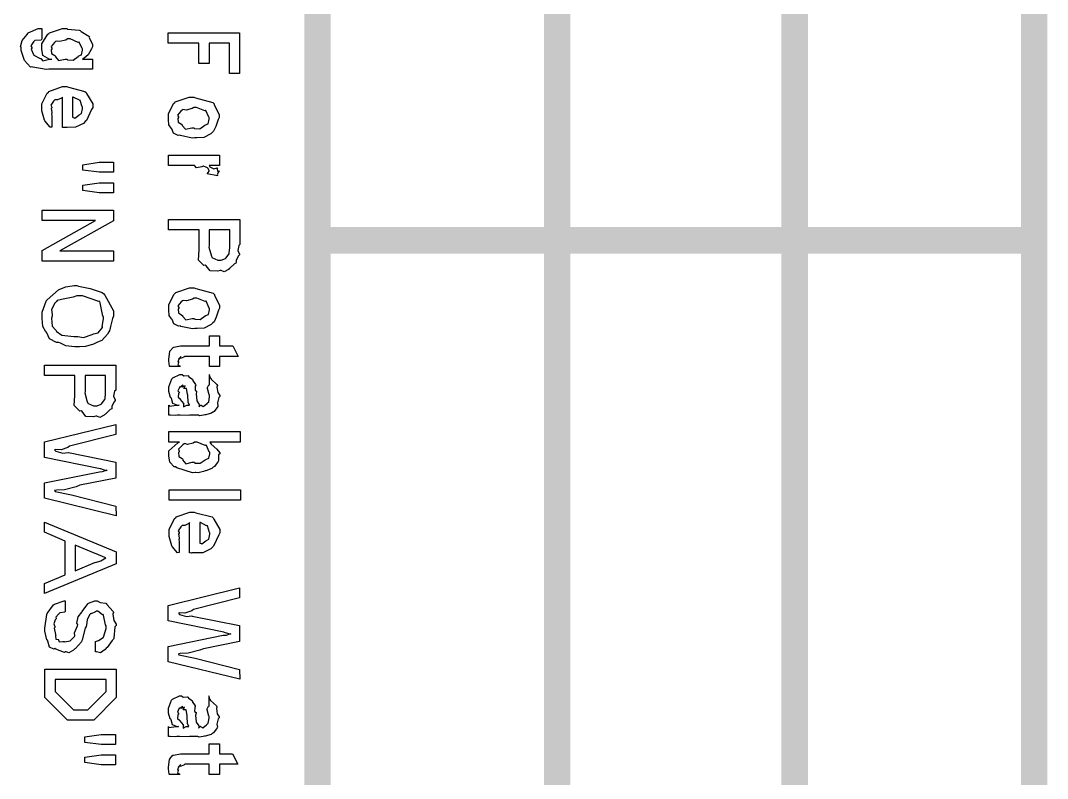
# Model space of a CAD drawing. Extents: x 0.1 to 11.6, y 0.3 to 16.3.
# Drawn here: x 2.925 to 3.697, y 1.379 to 1.949 of the extents above; entities that cross this region are included whole.
import ezdxf

# ---------------------------------------------------------------- set-up
doc = ezdxf.new("R2010")
doc.units = 0
doc.layers.get('0').update_dxf_attribs({"linetype": 'CONTINUOUS'})

msp = doc.modelspace()

# ---------------------------------------------------------------- linework, layer by layer
at = {"color": 0, "const_width": 0.02}
for points in [[(3.14833, 0.518338), (3.14833, 4.17665)], [(3.32835, 0.516656), (3.32835, 4.17665)], [(3.50667, 0.516656), (3.50667, 4.17665)], [(3.68668, 0.516656), (3.68668, 4.17665)], [(3.14833, 1.78331), (3.68668, 1.78331)]]:
    msp.add_lwpolyline(points, dxfattribs=at)
at = {"color": 0}
for points in [[(2.94119, 1.94265), (2.94119, 1.93485), (2.94065, 1.93397), (2.93604, 1.93354), (2.93576, 1.93332), (2.935, 1.93251), (2.93306, 1.92969), (2.9336, 1.92839), (2.9336, 1.9279), (2.93317, 1.92708), (2.935, 1.92301), (2.93533, 1.92269), (2.93533, 1.92269), (2.93994, 1.92019), (2.94054, 1.92008), (2.94043, 1.91997), (2.94189, 1.91835), (2.94706, 1.91965), (2.94879, 1.91965), (2.94726, 1.91943), (2.94211, 1.92225), (2.94119, 1.92697), (2.94119, 1.92856), (2.94119, 1.93115), (2.94569, 1.93838), (2.94661, 1.93897), (2.9471, 1.9394), (2.95682, 1.94265), (2.96007, 1.94265), (2.96056, 1.94217), (2.96929, 1.9414), (2.97006, 1.94114), (2.97071, 1.94049), (2.97656, 1.9369), (2.977, 1.93636), (2.97672, 1.93582), (2.97939, 1.93056), (2.97939, 1.92876), (2.97851, 1.92736), (2.97613, 1.9229), (2.97299, 1.92025), (2.97179, 1.91965), (2.97939, 1.91965), (2.97939, 1.91206), (2.94661, 1.91206), (2.94461, 1.91178), (2.9344, 1.91353), (2.93381, 1.91379), (2.93261, 1.91368), (2.92828, 1.91863), (2.92796, 1.91922), (2.92796, 1.91922), (2.92578, 1.92606), (2.92578, 1.92833), (2.92524, 1.92882), (2.92643, 1.93349), (2.93024, 1.9381), (2.93078, 1.93875), (2.93093, 1.93924), (2.93858, 1.94265), (2.94119, 1.94265)], [(3.03624, 1.9394), (3.08985, 1.9394), (3.08985, 1.90881), (3.08225, 1.90881), (3.08225, 1.93158), (3.06685, 1.93158), (3.06685, 1.91639), (3.05925, 1.9164), (3.05925, 1.93158), (3.03624, 1.93158), (3.03624, 1.9394)], [(2.9605, 1.93485), (2.95925, 1.93397), (2.95454, 1.93283), (2.95204, 1.93321), (2.95161, 1.93289), (2.95063, 1.93207), (2.94814, 1.92915), (2.94879, 1.92774), (2.94879, 1.92725), (2.94835, 1.92665), (2.94851, 1.92372), (2.95111, 1.92221), (2.95161, 1.92182), (2.95144, 1.92122), (2.95383, 1.91857), (2.95865, 1.91965), (2.96029, 1.91965), (2.96061, 1.91906), (2.96468, 1.91889), (2.96847, 1.92165), (2.96897, 1.92204), (2.96903, 1.92199), (2.97103, 1.92281), (2.97179, 1.92632), (2.97179, 1.92746), (2.97151, 1.92757), (2.9694, 1.93235), (2.96897, 1.93267), (2.96847, 1.93218), (2.96246, 1.93485), (2.9605, 1.93485)], [(2.94883, 1.87592), (2.94883, 1.86854), (2.9476, 1.86849), (2.94353, 1.8731), (2.94319, 1.87375), (2.94319, 1.87375), (2.94125, 1.88075), (2.94125, 1.88308), (2.94125, 1.88601), (2.94536, 1.8941), (2.94624, 1.89481), (2.94661, 1.89535), (2.95671, 1.89893), (2.96012, 1.89893), (2.96126, 1.89844), (2.97358, 1.89535), (2.97444, 1.89458), (2.97482, 1.89372), (2.97944, 1.8859), (2.97944, 1.88331), (2.97857, 1.88183), (2.97472, 1.87337), (2.97379, 1.87267), (2.9725, 1.87131), (2.96658, 1.86849), (2.96039, 1.86833), (2.95839, 1.86832), (2.95811, 1.86817), (2.95697, 1.86833), (2.95665, 1.86833), (2.95665, 1.89111), (2.95606, 1.89035), (2.95301, 1.88889), (2.95101, 1.88906), (2.95079, 1.88872), (2.94997, 1.88792), (2.94808, 1.88493), (2.94883, 1.88357), (2.94883, 1.88308), (2.94829, 1.88243), (2.94883, 1.87967), (2.94883, 1.87875), (2.94857, 1.87864), (2.94883, 1.87663), (2.94883, 1.87592)], [(2.96425, 1.89111), (2.96425, 1.87592), (2.96419, 1.87588), (2.96593, 1.87522), (2.96892, 1.87744), (2.96924, 1.87765), (2.96924, 1.87765), (2.97114, 1.87864), (2.97185, 1.88232), (2.97185, 1.88351), (2.97157, 1.88368), (2.97, 1.88861), (2.96967, 1.88894), (2.96946, 1.88867), (2.96479, 1.89111), (2.96425, 1.89111)], [(3.05539, 1.89106), (3.05664, 1.89057), (3.06972, 1.88693), (3.07058, 1.88607), (3.07069, 1.88525), (3.07449, 1.8781), (3.07449, 1.87565), (3.07362, 1.87414), (3.07189, 1.86903), (3.07032, 1.86551), (3.0695, 1.86481), (3.06825, 1.86344), (3.06299, 1.86062), (3.05761, 1.86046), (3.05583, 1.86046), (3.05419, 1.86019), (3.04542, 1.86208), (3.04476, 1.86242), (3.04363, 1.86231), (3.04004, 1.86399), (3.03879, 1.86724), (3.03847, 1.86783), (3.03836, 1.86783), (3.03657, 1.87022), (3.03629, 1.87429), (3.03629, 1.87565), (3.03629, 1.87847), (3.04025, 1.88624), (3.04107, 1.88693), (3.0415, 1.88747), (3.05192, 1.89106), (3.05539, 1.89106)], [(3.05539, 1.88325), (3.05419, 1.88243), (3.04969, 1.88124), (3.04719, 1.88163), (3.04671, 1.88129), (3.04574, 1.88049), (3.04324, 1.87756), (3.04389, 1.87614), (3.04389, 1.87565), (3.04346, 1.87506), (3.04363, 1.87213), (3.04622, 1.87061), (3.04671, 1.87022), (3.04656, 1.86963), (3.0491, 1.86697), (3.05399, 1.86806), (3.05561, 1.86806), (3.05587, 1.86751), (3.05985, 1.86725), (3.06358, 1.8699), (3.06407, 1.87022), (3.06413, 1.87017), (3.06614, 1.87104), (3.06689, 1.87451), (3.06689, 1.87565), (3.06662, 1.87588), (3.06451, 1.88097), (3.06407, 1.88129), (3.06358, 1.88075), (3.0574, 1.88325), (3.05539, 1.88325)], [(3.0364, 1.84739), (3.0746, 1.84739), (3.0746, 1.83957), (3.067, 1.83957), (3.06739, 1.83876), (3.07053, 1.83703), (3.07286, 1.83778), (3.07308, 1.83763), (3.07286, 1.83718), (3.07308, 1.83529), (3.0746, 1.83544), (3.0746, 1.83544), (3.07406, 1.83492), (3.07286, 1.83274), (3.07314, 1.83208), (3.07308, 1.83197), (3.06549, 1.8335), (3.06549, 1.8335), (3.067, 1.83529), (3.067, 1.83589), (3.067, 1.83589), (3.06592, 1.83774), (3.06569, 1.83783), (3.06569, 1.83783), (3.06278, 1.83903), (3.06244, 1.83914), (3.06136, 1.83854), (3.05746, 1.838), (3.05583, 1.83957), (3.05528, 1.83957), (3.0364, 1.83957), (3.0364, 1.84739)], [(2.97194, 1.84017), (2.98432, 1.84212), (2.99496, 1.84212), (2.99496, 1.83453), (2.98432, 1.83453), (2.97194, 1.83604), (2.97194, 1.84017)], [(2.97194, 1.82497), (2.98432, 1.82671), (2.99496, 1.82672), (2.99496, 1.81913), (2.98432, 1.81913), (2.97194, 1.82086), (2.97194, 1.82497)], [(2.9414, 1.80615), (2.99501, 1.80615), (2.99501, 1.79812), (2.95486, 1.77556), (2.99501, 1.77556), (2.99501, 1.76774), (2.9414, 1.76774), (2.9414, 1.77576), (2.98156, 1.79833), (2.9414, 1.79833), (2.9414, 1.80615)], [(3.03646, 1.7991), (3.09006, 1.7991), (3.09006, 1.78022), (3.08925, 1.77951), (3.08843, 1.77567), (3.08968, 1.77289), (3.08963, 1.7724), (3.08882, 1.77154), (3.08718, 1.76818), (3.08724, 1.76665), (3.08703, 1.76633), (3.08599, 1.76579), (3.08257, 1.76247), (3.08203, 1.76221), (3.08137, 1.76139), (3.07824, 1.75971), (3.07585, 1.76069), (3.07508, 1.76069), (3.07346, 1.7601), (3.06765, 1.76058), (3.06478, 1.76417), (3.06401, 1.76482), (3.06304, 1.7646), (3.05886, 1.76861), (3.05946, 1.77638), (3.05946, 1.77892), (3.05946, 1.79129), (3.03646, 1.79129), (3.03646, 1.7991)], [(3.06706, 1.79129), (3.06706, 1.77935), (3.06679, 1.77838), (3.06868, 1.77154), (3.06901, 1.77111), (3.06896, 1.77056), (3.07335, 1.7685), (3.07488, 1.7685), (3.07488, 1.7685), (3.07607, 1.7685), (3.0791, 1.76981), (3.07943, 1.77001), (3.07943, 1.77001), (3.08192, 1.77333), (3.08203, 1.77371), (3.08203, 1.77371), (3.08247, 1.7781), (3.08247, 1.77957), (3.08247, 1.79129), (3.06706, 1.79129)], [(2.96756, 1.74946), (2.96869, 1.74897), (2.97754, 1.74713), (2.98654, 1.74425), (2.98774, 1.74317), (2.98856, 1.74208), (2.99511, 1.73036), (2.99511, 1.72646), (2.99425, 1.72472), (2.99274, 1.71875), (2.99218, 1.71539), (2.99164, 1.71451), (2.9905, 1.71283), (2.98643, 1.70817), (2.98307, 1.70676), (2.9821, 1.70626), (2.98008, 1.70546), (2.97396, 1.70356), (2.96961, 1.70344), (2.96821, 1.70344), (2.96593, 1.70335), (2.95915, 1.704), (2.95514, 1.706), (2.9541, 1.70649), (2.95226, 1.70654), (2.94694, 1.70936), (2.9451, 1.71388), (2.94456, 1.71474), (2.94417, 1.71468), (2.94189, 1.71875), (2.94151, 1.72456), (2.94151, 1.72646), (2.94151, 1.72949), (2.94439, 1.73774), (2.94499, 1.73861), (2.94531, 1.73872), (2.95372, 1.74619), (2.95475, 1.74664), (2.95475, 1.74664), (2.95931, 1.74838), (2.9655, 1.74946), (2.96756, 1.74946)], [(3.05567, 1.74772), (3.05692, 1.74724), (3.06999, 1.7436), (3.07086, 1.74274), (3.07096, 1.74192), (3.07476, 1.73475), (3.07476, 1.73232), (3.07389, 1.73079), (3.07215, 1.72569), (3.07058, 1.72217), (3.06976, 1.72146), (3.06853, 1.72011), (3.06326, 1.71729), (3.05789, 1.71713), (3.0561, 1.71713), (3.05447, 1.71685), (3.04568, 1.71875), (3.04503, 1.71907), (3.04389, 1.71897), (3.04031, 1.72065), (3.03907, 1.7239), (3.03874, 1.7245), (3.03863, 1.7245), (3.03683, 1.72689), (3.03657, 1.73096), (3.03657, 1.73232), (3.03657, 1.73514), (3.04053, 1.74289), (3.04135, 1.7436), (3.04178, 1.74414), (3.05219, 1.74772), (3.05567, 1.74772)], [(2.96756, 1.74165), (2.96474, 1.74072), (2.95594, 1.73904), (2.95264, 1.73807), (2.95215, 1.73731), (2.95096, 1.73617), (2.94851, 1.73144), (2.94911, 1.72771), (2.94911, 1.72646), (2.94857, 1.72478), (2.94889, 1.71897), (2.95161, 1.71615), (2.95215, 1.71539), (2.95204, 1.71522), (2.95632, 1.71218), (2.96522, 1.71104), (2.96821, 1.71104), (2.96821, 1.71104), (2.9725, 1.71039), (2.97911, 1.71268), (2.98014, 1.713), (2.98014, 1.713), (2.98356, 1.71382), (2.98676, 1.71783), (2.98687, 1.71843), (2.98665, 1.71875), (2.98753, 1.72439), (2.98753, 1.72624), (2.98714, 1.72646), (2.98514, 1.73654), (2.98469, 1.73731), (2.9841, 1.73736), (2.97168, 1.74164), (2.96756, 1.74165)], [(3.05567, 1.7399), (3.05447, 1.7391), (3.04997, 1.7379), (3.04747, 1.73828), (3.04699, 1.73796), (3.046, 1.73714), (3.04351, 1.73421), (3.04417, 1.73281), (3.04417, 1.73232), (3.04372, 1.73172), (3.04389, 1.72879), (3.0465, 1.72726), (3.04699, 1.72689), (3.04682, 1.72629), (3.04937, 1.72364), (3.05425, 1.72472), (3.05587, 1.72472), (3.05615, 1.72418), (3.06011, 1.7239), (3.06386, 1.72657), (3.06435, 1.72689), (3.0644, 1.72683), (3.0664, 1.72771), (3.06717, 1.73118), (3.06717, 1.73232), (3.06689, 1.73253), (3.06478, 1.73763), (3.06435, 1.73796), (3.06386, 1.73742), (3.05767, 1.7399), (3.05567, 1.7399)], [(3.04508, 1.68858), (3.03728, 1.68858), (3.03711, 1.68869), (3.03662, 1.69271), (3.03662, 1.69401), (3.03662, 1.69401), (3.03733, 1.69976), (3.03749, 1.70008), (3.0376, 1.70025), (3.03999, 1.70296), (3.04031, 1.70313), (3.04031, 1.70313), (3.04551, 1.704), (3.04725, 1.704), (3.06722, 1.704), (3.06722, 1.71158), (3.07482, 1.71158), (3.07482, 1.704), (3.08479, 1.704), (3.08871, 1.69618), (3.07482, 1.69618), (3.07482, 1.68858), (3.06722, 1.68858), (3.06722, 1.69618), (3.04878, 1.69618), (3.04801, 1.69564), (3.04531, 1.69461), (3.04574, 1.69596), (3.04574, 1.69596), (3.04531, 1.69547), (3.04394, 1.69396), (3.04465, 1.69467), (3.04465, 1.69467), (3.04422, 1.69412), (3.04329, 1.69217), (3.04422, 1.69211), (3.04422, 1.69206), (3.04383, 1.69157), (3.04346, 1.68957), (3.04492, 1.68896), (3.04508, 1.68858)], [(2.94314, 1.68961), (2.99675, 1.68961), (2.99675, 1.67074), (2.99593, 1.67003), (2.99511, 1.66618), (2.99636, 1.66342), (2.99631, 1.66292), (2.9955, 1.66206), (2.99388, 1.65869), (2.99392, 1.65717), (2.99371, 1.65685), (2.99268, 1.65631), (2.98926, 1.653), (2.98871, 1.65272), (2.98807, 1.65192), (2.98492, 1.65022), (2.98253, 1.65121), (2.98176, 1.65121), (2.98014, 1.65061), (2.97433, 1.6511), (2.97146, 1.65468), (2.97071, 1.65533), (2.96972, 1.65511), (2.96556, 1.65913), (2.96614, 1.66689), (2.96614, 1.66943), (2.96614, 1.68181), (2.94314, 1.68181), (2.94314, 1.68961)], [(2.97374, 1.68181), (2.97374, 1.66986), (2.97347, 1.66889), (2.97538, 1.66206), (2.97569, 1.66163), (2.97564, 1.66108), (2.98004, 1.65901), (2.98156, 1.65901), (2.98156, 1.65901), (2.98275, 1.65901), (2.98579, 1.66032), (2.98611, 1.66054), (2.98611, 1.66054), (2.98861, 1.66385), (2.98871, 1.66422), (2.98871, 1.66422), (2.98915, 1.66862), (2.98915, 1.67008), (2.98915, 1.68181), (2.97374, 1.68181)], [(3.04428, 1.65956), (3.0434, 1.65924), (3.03976, 1.66075), (3.03868, 1.6645), (3.03842, 1.66499), (3.03797, 1.66525), (3.03668, 1.66965), (3.03668, 1.67106), (3.03668, 1.67324), (3.03901, 1.67925), (3.0395, 1.67974), (3.03971, 1.67996), (3.04492, 1.68257), (3.04665, 1.68257), (3.04665, 1.68257), (3.04785, 1.68153), (3.05106, 1.68169), (3.05143, 1.68149), (3.05171, 1.68088), (3.05447, 1.67899), (3.05469, 1.67865), (3.05453, 1.67817), (3.05669, 1.67492), (3.05686, 1.67453), (3.05653, 1.67372), (3.05632, 1.6709), (3.05746, 1.66992), (3.05751, 1.66954), (3.05707, 1.66797), (3.05761, 1.66282), (3.05946, 1.6601), (3.05968, 1.65956), (3.05946, 1.65929), (3.05935, 1.65821), (3.06054, 1.65956), (3.06099, 1.65956), (3.06093, 1.6595), (3.06244, 1.65858), (3.06532, 1.66086), (3.06554, 1.66108), (3.06554, 1.66108), (3.06668, 1.662), (3.06728, 1.66575), (3.06728, 1.66694), (3.067, 1.66721), (3.06581, 1.6721), (3.06554, 1.67236), (3.06554, 1.67236), (3.06674, 1.67469), (3.06728, 1.67475), (3.06728, 1.68257), (3.067, 1.68235), (3.06765, 1.68007), (3.06814, 1.67974), (3.06836, 1.67914), (3.07281, 1.67492), (3.07314, 1.67432), (3.07281, 1.67312), (3.07335, 1.66906), (3.07488, 1.66683), (3.07488, 1.66607), (3.07411, 1.66515), (3.07314, 1.66135), (3.07357, 1.65896), (3.07335, 1.65847), (3.07264, 1.65756), (3.07064, 1.65468), (3.06988, 1.65429), (3.06967, 1.65414), (3.06879, 1.65349), (3.06435, 1.65229), (3.06381, 1.65218), (3.06278, 1.65197), (3.05974, 1.65158), (3.05886, 1.65197), (3.0586, 1.65196), (3.05251, 1.65196), (3.05126, 1.65169), (3.04503, 1.65196), (3.04297, 1.65196), (3.04189, 1.65169), (3.03797, 1.65196), (3.03668, 1.65197), (3.03668, 1.65956), (3.03711, 1.65875), (3.04249, 1.65956), (3.04428, 1.65956)], [(3.05208, 1.65956), (3.05208, 1.65956), (3.05111, 1.66168), (3.05083, 1.66694), (3.05078, 1.66781), (3.05067, 1.66786), (3.04997, 1.67193), (3.04992, 1.67215), (3.04949, 1.67199), (3.04785, 1.6721), (3.04889, 1.67404), (3.04883, 1.6741), (3.04833, 1.67378), (3.0466, 1.67312), (3.04753, 1.67475), (3.04753, 1.67475), (3.04693, 1.67426), (3.04486, 1.6729), (3.04514, 1.67344), (3.04514, 1.67344), (3.0446, 1.67275), (3.0434, 1.67019), (3.04428, 1.66922), (3.04428, 1.66889), (3.04383, 1.66824), (3.04357, 1.66547), (3.04514, 1.66428), (3.04536, 1.6639), (3.04525, 1.66379), (3.04775, 1.66064), (3.04796, 1.66043), (3.04769, 1.66004), (3.04769, 1.65831), (3.05012, 1.65956), (3.051, 1.65956), (3.05208, 1.65956)], [(2.94325, 1.63183), (2.99685, 1.64507), (2.99685, 1.63747), (2.96212, 1.62879), (2.96089, 1.62771), (2.95583, 1.62592), (2.95176, 1.62619), (2.95085, 1.62597), (2.95167, 1.625), (2.95692, 1.62354), (2.96099, 1.62392), (2.96126, 1.62381), (2.99685, 1.61664), (2.99685, 1.60471), (2.96972, 1.59928), (2.96696, 1.59814), (2.95817, 1.59592), (2.95225, 1.59565), (2.95085, 1.59537), (2.95117, 1.59467), (2.96229, 1.59244), (2.96343, 1.59213), (2.99685, 1.58365), (2.99707, 1.57628), (2.94325, 1.58951), (2.94325, 1.60101), (2.98449, 1.60949), (2.98449, 1.60949), (2.98693, 1.60954), (2.98947, 1.61057), (2.99035, 1.61057), (2.98947, 1.61008), (2.98557, 1.61154), (2.98514, 1.61165), (2.94325, 1.62011), (2.94325, 1.63183)], [(3.03674, 1.63178), (3.03674, 1.6396), (3.09033, 1.6396), (3.09033, 1.63178), (3.06754, 1.63178), (3.06847, 1.63026), (3.07269, 1.62631), (3.07493, 1.62375), (3.07493, 1.62289), (3.07406, 1.62213), (3.07383, 1.61768), (3.07362, 1.61724), (3.07292, 1.61626), (3.07086, 1.61328), (3.06993, 1.6129), (3.06972, 1.61268), (3.06885, 1.61182), (3.0644, 1.61025), (3.06386, 1.61008), (3.06256, 1.60969), (3.0586, 1.60872), (3.05697, 1.609), (3.05647, 1.609), (3.05436, 1.60872), (3.04258, 1.61247), (3.04172, 1.61312), (3.04058, 1.61317), (3.03733, 1.61669), (3.03674, 1.62136), (3.03674, 1.62289), (3.03674, 1.62511), (3.0434, 1.63129), (3.04476, 1.63178), (3.03674, 1.63178)], [(3.05604, 1.63178), (3.05496, 1.63097), (3.05067, 1.62993), (3.04861, 1.63069), (3.04824, 1.63049), (3.04704, 1.62956), (3.04383, 1.62642), (3.04432, 1.62494), (3.04432, 1.6244), (3.04389, 1.62381), (3.04406, 1.62082), (3.04665, 1.61936), (3.04715, 1.61899), (3.04699, 1.61832), (3.04949, 1.6155), (3.05419, 1.6166), (3.05583, 1.61658), (3.05615, 1.616), (3.06022, 1.61578), (3.06401, 1.61843), (3.06451, 1.61876), (3.06456, 1.61871), (3.06657, 1.61957), (3.06733, 1.62304), (3.06733, 1.62418), (3.06706, 1.62435), (3.06494, 1.62929), (3.06451, 1.62961), (3.06401, 1.62912), (3.058, 1.63178), (3.05604, 1.63178)], [(3.03683, 1.59592), (3.09044, 1.59592), (3.09044, 1.58811), (3.03683, 1.58811), (3.03683, 1.59592)], [(3.04443, 1.55604), (3.04443, 1.54867), (3.04318, 1.54861), (3.03911, 1.55322), (3.03879, 1.55387), (3.03879, 1.55387), (3.03683, 1.56088), (3.03683, 1.56321), (3.03683, 1.56614), (3.04096, 1.57422), (3.04183, 1.57493), (3.04221, 1.57546), (3.05231, 1.57904), (3.05572, 1.57904), (3.05686, 1.57856), (3.06917, 1.57547), (3.07004, 1.57471), (3.07042, 1.57383), (3.07503, 1.56603), (3.07503, 1.56342), (3.07417, 1.56196), (3.07032, 1.5535), (3.06939, 1.55279), (3.06808, 1.55143), (3.06218, 1.54861), (3.05599, 1.54844), (3.05399, 1.54844), (3.05371, 1.54828), (3.05257, 1.54844), (3.05225, 1.54844), (3.05225, 1.57124), (3.05165, 1.57047), (3.04861, 1.56901), (3.0466, 1.56917), (3.04639, 1.56885), (3.04557, 1.56803), (3.04368, 1.56506), (3.04443, 1.56369), (3.04443, 1.56321), (3.04389, 1.56256), (3.04443, 1.55979), (3.04443, 1.55886), (3.04417, 1.55875), (3.04443, 1.55675), (3.04443, 1.55604)], [(2.94336, 1.5715), (2.99696, 1.54915), (2.99696, 1.54025), (2.94336, 1.5179), (2.94336, 1.5255), (2.95876, 1.53201), (2.95876, 1.5574), (2.94336, 1.56392), (2.94336, 1.5715)], [(3.05985, 1.57124), (3.05985, 1.55604), (3.05979, 1.55599), (3.06153, 1.55533), (3.06451, 1.55757), (3.06483, 1.55778), (3.06483, 1.55778), (3.06674, 1.55875), (3.06743, 1.56244), (3.06743, 1.56364), (3.06717, 1.56381), (3.0656, 1.56874), (3.06526, 1.56907), (3.06506, 1.56879), (3.06039, 1.57124), (3.05985, 1.57124)], [(2.96636, 1.55436), (2.96636, 1.53504), (2.98156, 1.54156), (2.98167, 1.54129), (2.98562, 1.54238), (2.98921, 1.54476), (2.98936, 1.54482), (2.9885, 1.54492), (2.98215, 1.54775), (2.98133, 1.54807), (2.96636, 1.55436)], [(3.03618, 1.509), (3.08979, 1.52225), (3.08979, 1.51465), (3.05507, 1.50597), (3.05382, 1.50487), (3.04878, 1.5031), (3.04471, 1.50336), (3.04378, 1.50315), (3.0446, 1.50217), (3.04986, 1.50071), (3.05393, 1.50108), (3.05419, 1.50097), (3.08979, 1.49382), (3.08979, 1.48188), (3.06267, 1.47646), (3.0599, 1.47532), (3.05111, 1.47308), (3.04519, 1.47282), (3.04378, 1.47254), (3.04411, 1.47185), (3.05524, 1.46961), (3.05638, 1.46929), (3.08979, 1.46083), (3.09, 1.45344), (3.03618, 1.46669), (3.03618, 1.47819), (3.07742, 1.48665), (3.07742, 1.48665), (3.07986, 1.48671), (3.08242, 1.48774), (3.08328, 1.48774), (3.08242, 1.48725), (3.0785, 1.48871), (3.07807, 1.48882), (3.03618, 1.49729), (3.03618, 1.509)], [(2.95888, 1.51253), (2.95888, 1.50472), (2.95844, 1.50401), (2.95481, 1.50342), (2.95454, 1.50319), (2.95378, 1.5025), (2.95171, 1.50006), (2.95199, 1.49914), (2.95193, 1.49886), (2.95128, 1.4981), (2.95019, 1.49507), (2.95107, 1.49306), (2.95107, 1.49235), (2.95047, 1.49186), (2.95161, 1.48714), (2.95171, 1.48671), (2.95139, 1.48611), (2.95167, 1.48367), (2.95367, 1.48344), (2.95389, 1.48324), (2.95372, 1.48313), (2.95421, 1.48172), (2.95703, 1.48193), (2.95801, 1.48193), (2.95839, 1.48167), (2.9624, 1.48247), (2.96278, 1.48258), (2.96278, 1.48258), (2.96582, 1.48557), (2.96604, 1.48606), (2.96604, 1.48606), (2.96576, 1.48828), (2.96793, 1.49365), (2.96821, 1.49474), (2.96756, 1.49567), (2.96847, 1.50028), (2.97119, 1.50401), (2.97146, 1.5045), (2.97146, 1.5045), (2.97575, 1.51025), (2.97624, 1.51058), (2.97629, 1.51058), (2.98113, 1.51253), (2.98275, 1.51253), (2.98275, 1.51253), (2.98503, 1.51124), (2.98936, 1.51074), (2.9899, 1.51036), (2.99007, 1.50965), (2.99479, 1.50439), (2.99511, 1.50364), (2.99468, 1.50233), (2.99528, 1.49767), (2.99707, 1.49485), (2.99707, 1.49387), (2.99604, 1.49278), (2.99544, 1.48443), (2.99511, 1.48367), (2.99414, 1.48269), (2.9916, 1.47922), (2.99024, 1.47738), (2.98969, 1.47694), (2.98893, 1.47586), (2.98535, 1.47342), (2.98242, 1.47418), (2.98167, 1.47413), (2.98167, 1.48193), (2.98167, 1.48193), (2.98378, 1.48258), (2.98719, 1.48475), (2.98753, 1.48519), (2.98753, 1.48519), (2.98947, 1.49154), (2.98947, 1.49365), (2.9891, 1.49451), (2.98762, 1.50168), (2.98731, 1.50211), (2.98676, 1.50179), (2.9834, 1.50472), (2.98232, 1.50472), (2.98144, 1.50412), (2.9784, 1.50276), (2.97797, 1.50304), (2.97797, 1.50299), (2.97715, 1.5019), (2.97538, 1.49826), (2.97478, 1.49447), (2.9745, 1.49322), (2.9739, 1.49186), (2.97146, 1.48307), (2.97125, 1.48258), (2.97092, 1.48156), (2.96658, 1.47661), (2.96604, 1.47629), (2.96511, 1.47537), (2.96158, 1.47325), (2.95953, 1.47413), (2.95888, 1.47413), (2.95817, 1.47347), (2.95167, 1.47612), (2.95107, 1.47651), (2.95036, 1.47618), (2.94694, 1.47769), (2.94575, 1.48215), (2.94542, 1.48281), (2.94493, 1.48313), (2.94347, 1.48975), (2.94347, 1.49192), (2.94347, 1.49192), (2.94488, 1.50222), (2.94521, 1.50299), (2.94521, 1.50299), (2.95003, 1.5095), (2.95063, 1.50993), (2.95063, 1.51004), (2.95811, 1.51253), (2.95888, 1.51253)], [(2.94357, 1.46115), (2.99718, 1.46115), (2.99718, 1.4451), (2.99718, 1.43967), (2.98025, 1.42275), (2.97071, 1.42275), (2.9605, 1.42275), (2.94357, 1.43967), (2.94357, 1.44444), (2.94357, 1.46115)], [(2.95117, 1.45335), (2.95117, 1.44467), (2.95117, 1.44422), (2.96506, 1.43056), (2.97071, 1.43056), (2.97569, 1.43056), (2.98958, 1.44422), (2.98958, 1.44487), (2.98958, 1.45335), (2.95117, 1.45335)], [(3.04389, 1.41803), (3.04303, 1.41769), (3.03939, 1.41922), (3.03831, 1.42296), (3.03803, 1.42344), (3.0376, 1.42372), (3.03629, 1.42811), (3.03629, 1.42953), (3.03629, 1.43169), (3.03863, 1.43772), (3.03911, 1.43821), (3.03933, 1.43843), (3.04454, 1.44103), (3.04628, 1.44103), (3.04628, 1.44103), (3.04747, 1.44), (3.05067, 1.44017), (3.05106, 1.43994), (3.05132, 1.43935), (3.0541, 1.43744), (3.05431, 1.43713), (3.05414, 1.43664), (3.05632, 1.43338), (3.05647, 1.433), (3.05615, 1.43218), (3.05593, 1.42936), (3.05707, 1.42839), (3.05713, 1.428), (3.05669, 1.42643), (3.05724, 1.42128), (3.05908, 1.41857), (3.05931, 1.41803), (3.05908, 1.41775), (3.05897, 1.41667), (3.06017, 1.41803), (3.0606, 1.41803), (3.06054, 1.41797), (3.06207, 1.41704), (3.06494, 1.41933), (3.06515, 1.41954), (3.06515, 1.41954), (3.06629, 1.42047), (3.06689, 1.42421), (3.06689, 1.4254), (3.06662, 1.42568), (3.06543, 1.43056), (3.06515, 1.43083), (3.06515, 1.43083), (3.06635, 1.43317), (3.06689, 1.43321), (3.06689, 1.44103), (3.06662, 1.44081), (3.06728, 1.43853), (3.06776, 1.43821), (3.06799, 1.43761), (3.07243, 1.43338), (3.07275, 1.43278), (3.07243, 1.43158), (3.07297, 1.42751), (3.07449, 1.42529), (3.07449, 1.42453), (3.07374, 1.42361), (3.07275, 1.41982), (3.07319, 1.41743), (3.07297, 1.41694), (3.07226, 1.41601), (3.07026, 1.41314), (3.0695, 1.41276), (3.06928, 1.4126), (3.06842, 1.41194), (3.06396, 1.41075), (3.06342, 1.41065), (3.06239, 1.41043), (3.05935, 1.41006), (3.05849, 1.41043), (3.05821, 1.41043), (3.05214, 1.41043), (3.05089, 1.41015), (3.04465, 1.41043), (3.04258, 1.41043), (3.0415, 1.41015), (3.0376, 1.41043), (3.03629, 1.41043), (3.03629, 1.41803), (3.03674, 1.41721), (3.0421, 1.41803), (3.04389, 1.41803)], [(3.05171, 1.41803), (3.05171, 1.41803), (3.05072, 1.42014), (3.05046, 1.4254), (3.0504, 1.42626), (3.05029, 1.42632), (3.04958, 1.43039), (3.04953, 1.43061), (3.0491, 1.43044), (3.04747, 1.43056), (3.0485, 1.43251), (3.04844, 1.43257), (3.04796, 1.43224), (3.04622, 1.43158), (3.04715, 1.43322), (3.04715, 1.43322), (3.04656, 1.43272), (3.04449, 1.43137), (3.04476, 1.43192), (3.04476, 1.43192), (3.04422, 1.43121), (3.04303, 1.42865), (3.04389, 1.42768), (3.04389, 1.42736), (3.04346, 1.42671), (3.04318, 1.42393), (3.04476, 1.42275), (3.04497, 1.42236), (3.04486, 1.42225), (3.04736, 1.41911), (3.04758, 1.41889), (3.04731, 1.41851), (3.04731, 1.41678), (3.04975, 1.41803), (3.05063, 1.41803), (3.05171, 1.41803)], [(2.97347, 1.4101), (2.98583, 1.41206), (2.99647, 1.41206), (2.99647, 1.40446), (2.98583, 1.40446), (2.97347, 1.40597), (2.97347, 1.4101)], [(3.04486, 1.38195), (3.03706, 1.38195), (3.03689, 1.38205), (3.0364, 1.38607), (3.0364, 1.38737), (3.0364, 1.38737), (3.03711, 1.39313), (3.03728, 1.39344), (3.03737, 1.39361), (3.03976, 1.39632), (3.0401, 1.39649), (3.0401, 1.39649), (3.04531, 1.39735), (3.04704, 1.39735), (3.067, 1.39735), (3.067, 1.40494), (3.0746, 1.40494), (3.0746, 1.39735), (3.08458, 1.39735), (3.08849, 1.38954), (3.0746, 1.38954), (3.0746, 1.38194), (3.067, 1.38194), (3.067, 1.38954), (3.04856, 1.38954), (3.04779, 1.389), (3.04508, 1.38797), (3.04551, 1.38932), (3.04551, 1.38932), (3.04508, 1.38884), (3.04372, 1.38732), (3.04443, 1.38802), (3.04443, 1.38802), (3.044, 1.38748), (3.04308, 1.38552), (3.044, 1.38547), (3.044, 1.38542), (3.04363, 1.38493), (3.04324, 1.38292), (3.04471, 1.38232), (3.04486, 1.38195)], [(2.97347, 1.39492), (2.98583, 1.39665), (2.99647, 1.39665), (2.99647, 1.38906), (2.98583, 1.38906), (2.97347, 1.39079), (2.97347, 1.39492)]]:
    msp.add_lwpolyline(points, close=True, dxfattribs=at)

doc.saveas('drawing.dxf')
